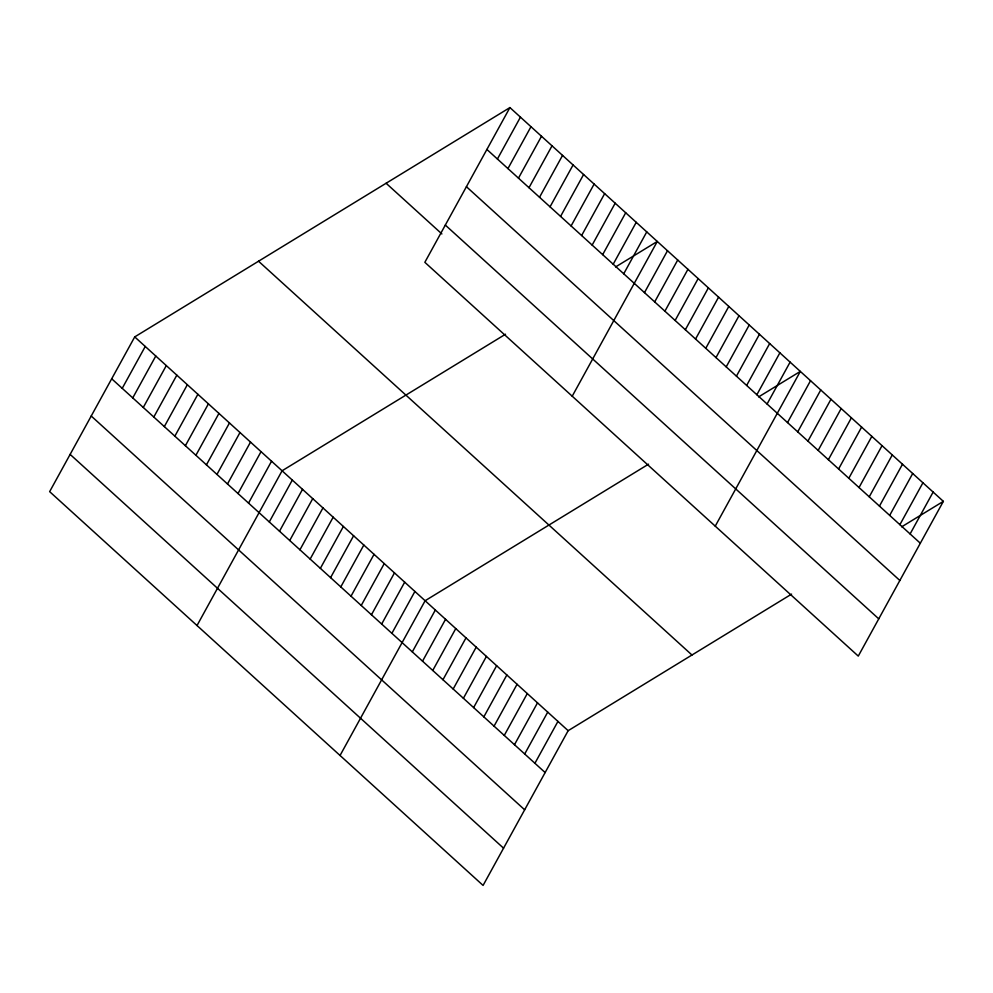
<?xml version="1.0" encoding="UTF-8"?>
<svg xmlns="http://www.w3.org/2000/svg" width="993" height="993" viewBox="0 0 993 993"><rect width="100%" height="100%" fill="white"/><g stroke="black" fill="none" stroke-linecap="round" stroke-linejoin="round"><path stroke-width="1.49" d="M509.918 107.579L424.843 262.313L858.275 656.1L943.35 501.353L509.918 107.579L134.725 336.9L49.65 491.647L483.082 885.421L568.157 730.687L791.595 594.112M122.226 388.337L145.251 346.47M132.752 397.908L155.777 356.028M143.277 407.465L166.303 365.585M153.803 417.035L176.828 375.155M164.329 426.593L187.354 384.713M174.855 436.163L197.88 394.283M185.381 445.72L208.406 403.841M195.906 455.278L218.932 413.411M206.432 464.848L229.457 422.968M216.958 474.406L239.983 432.538M227.484 483.976L250.509 442.096M238.01 493.533L261.035 451.666M248.535 503.103L271.561 461.224M197.024 625.528L282.086 470.781L505.524 334.219M269.289 521.946L292.302 480.066M279.505 531.23L302.517 489.35M497.419 159.017L520.444 117.137M289.72 540.502L312.733 498.635M507.944 168.574L530.97 126.707M299.936 549.787L322.961 507.919M518.47 178.144L541.495 136.264M310.151 559.071L333.176 517.192M528.996 187.702L552.021 145.834M320.367 568.356L343.392 526.476M330.582 577.641L353.607 535.761M539.522 197.272L562.547 155.392M340.798 586.913L363.823 545.045M550.048 206.829L573.073 164.962M351.013 596.197L374.038 554.33M560.573 216.4L583.599 174.52M361.229 605.482L384.254 563.602M571.099 225.957L594.124 184.077M371.456 614.766L394.469 572.887M581.625 235.527L604.65 193.647M381.672 624.051L404.685 582.171M592.151 245.085L615.176 203.205M391.887 633.323L414.9 591.456M602.677 254.642L625.702 212.775M340.053 755.474L425.128 600.728L648.553 464.165M613.202 264.212L636.228 222.333M412.318 651.892L435.344 610.012M623.741 273.77L646.753 231.903M422.534 661.177L445.559 619.297M572.216 396.207L657.279 241.46L615.586 266.943M432.749 670.461L455.775 628.581M644.482 292.625L667.495 250.745M442.965 679.733L465.99 637.866M654.697 301.897L677.71 260.029M453.18 689.018L476.206 647.138M664.913 311.181L687.938 269.302M463.396 698.302L486.421 656.423M675.128 320.466L698.153 278.586M473.624 707.587L496.637 665.707M685.344 329.75L708.369 287.871M483.839 716.859L506.852 674.992M695.559 339.035L718.584 297.155M494.055 726.144L517.068 684.276M705.775 348.307L728.8 306.44M504.27 735.428L527.295 693.548M715.99 357.592L739.015 315.712M514.486 744.713L537.511 702.833M726.206 366.876L749.231 324.996M524.701 753.997L547.726 712.118M736.434 376.161L759.446 334.281M534.917 763.269L557.942 721.402M746.649 385.433L769.662 343.566M756.865 394.717L779.877 352.85M767.08 404.002L790.105 362.122M715.245 526.153L800.321 371.407L758.627 396.89M787.511 422.571L810.536 380.691M797.727 431.843L820.752 389.976M807.942 441.128L830.967 399.26M818.158 450.412L841.183 408.533M828.373 459.697L851.398 417.817M838.601 468.981L861.614 427.102M848.816 478.254L871.829 436.386M859.032 487.538L882.045 445.658M869.247 496.823L892.273 454.943M879.463 506.107L902.488 464.227M889.678 515.392L912.704 473.512M899.894 524.664L922.919 482.797M910.109 533.949L933.135 492.069M901.656 526.836L943.35 501.353M486.893 149.459L920.325 543.233M466.412 186.696L899.857 580.483M445.323 225.076L878.755 618.85M386.103 183.258L441.885 233.938M258.54 261.221L691.972 655.008M134.725 336.9L568.157 730.687M111.7 378.78L545.132 772.554M91.219 416.017L524.664 809.804M70.131 454.397L503.563 848.183"/></g></svg>
